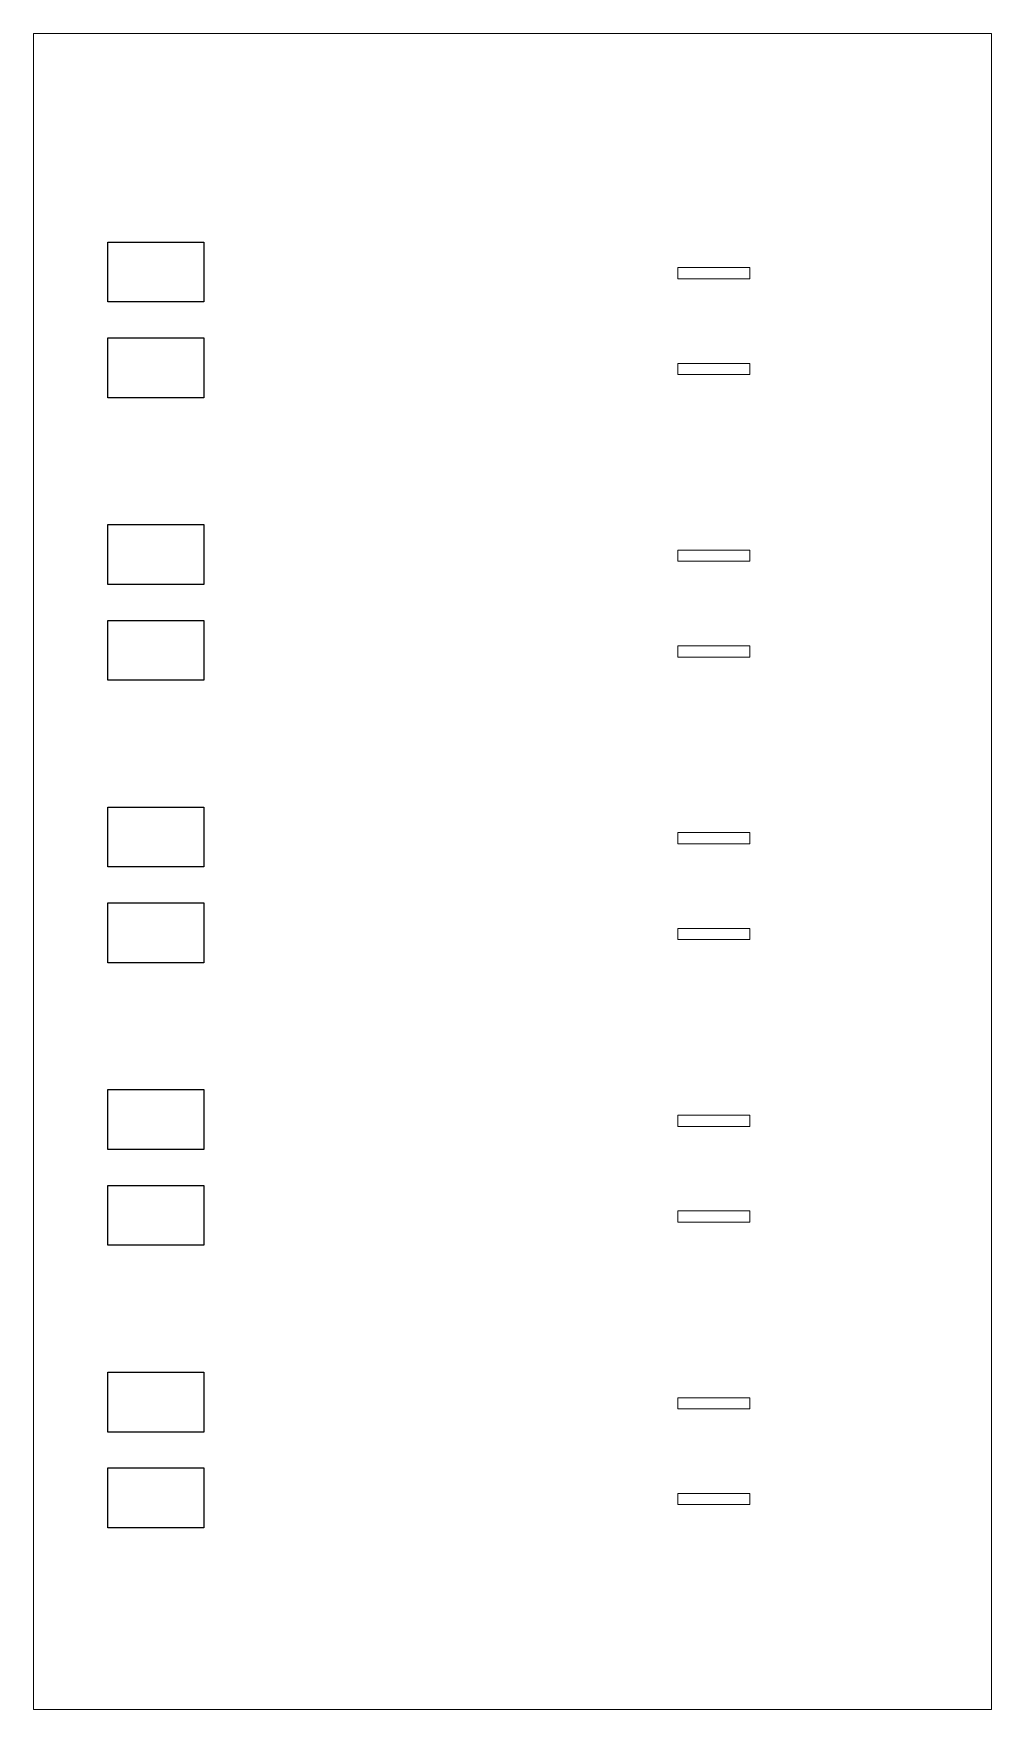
# Model space of a CAD drawing. Header units: millimetres. Extents: x 43.3 to 83.3, y 94.2 to 164.2.
import ezdxf

# ---------------------------------------------------------------- set-up
doc = ezdxf.new("R2010")
doc.units = ezdxf.units.MM
doc.layers.add('Opening', color=1, linetype='Continuous')

msp = doc.modelspace()

# ---------------------------------------------------------------- linework, layer by layer
at = {"layer": 'Opening', "linetype": 'Continuous', "lineweight": 0}
for p, q in [((43.292, 94.211), (43.292, 164.211)), ((43.292, 164.211), (83.292, 164.211)), ((83.292, 164.211), (83.292, 94.211)), ((70.2, 153.967), (70.2, 154.433)), ((70.2, 154.433), (73.2, 154.433)), ((73.2, 154.433), (73.2, 153.967)), ((73.2, 153.967), (70.2, 153.967)), ((70.2, 149.967), (70.2, 150.433)), ((70.2, 150.433), (73.2, 150.433)), ((73.2, 149.967), (70.2, 149.967)), ((73.2, 150.433), (73.2, 149.967)), ((70.2, 142.167), (70.2, 142.633)), ((70.2, 142.633), (73.2, 142.633)), ((73.2, 142.167), (70.2, 142.167)), ((73.2, 142.633), (73.2, 142.167)), ((70.2, 138.167), (70.2, 138.633)), ((70.2, 138.633), (73.2, 138.633)), ((73.2, 138.633), (73.2, 138.167)), ((73.2, 138.167), (70.2, 138.167)), ((70.2, 130.367), (70.2, 130.833)), ((70.2, 130.833), (73.2, 130.833)), ((73.2, 130.367), (70.2, 130.367)), ((73.2, 130.833), (73.2, 130.367)), ((70.2, 126.367), (70.2, 126.833)), ((70.2, 126.833), (73.2, 126.833)), ((73.2, 126.833), (73.2, 126.367)), ((73.2, 126.367), (70.2, 126.367)), ((70.2, 118.567), (70.2, 119.033)), ((70.2, 119.033), (73.2, 119.033)), ((73.2, 119.033), (73.2, 118.567)), ((73.2, 118.567), (70.2, 118.567)), ((70.2, 114.567), (70.2, 115.033)), ((70.2, 115.033), (73.2, 115.033)), ((73.2, 115.033), (73.2, 114.567)), ((73.2, 114.567), (70.2, 114.567)), ((70.2, 106.767), (70.2, 107.233)), ((70.2, 107.233), (73.2, 107.233)), ((73.2, 107.233), (73.2, 106.767)), ((73.2, 106.767), (70.2, 106.767)), ((70.2, 102.767), (70.2, 103.233)), ((70.2, 103.233), (73.2, 103.233)), ((73.2, 103.233), (73.2, 102.767)), ((73.2, 102.767), (70.2, 102.767)), ((83.292, 94.211), (43.292, 94.211))]:
    msp.add_line(p, q, dxfattribs=at)
at = {"layer": 'Opening'}
for p, q in [((46.4, 155.5), (50.4, 155.5)), ((46.4, 153), (46.4, 155.5)), ((50.4, 155.5), (50.4, 153)), ((50.4, 153), (46.4, 153)), ((46.4, 151.5), (50.4, 151.5)), ((46.4, 149), (46.4, 151.5)), ((50.4, 151.5), (50.4, 149)), ((50.4, 149), (46.4, 149)), ((46.4, 143.7), (50.4, 143.7)), ((46.4, 141.2), (46.4, 143.7)), ((50.4, 143.7), (50.4, 141.2)), ((50.4, 141.2), (46.4, 141.2)), ((46.4, 139.7), (50.4, 139.7)), ((46.4, 137.2), (46.4, 139.7)), ((50.4, 139.7), (50.4, 137.2)), ((50.4, 137.2), (46.4, 137.2)), ((46.4, 131.9), (50.4, 131.9)), ((46.4, 129.4), (46.4, 131.9)), ((50.4, 131.9), (50.4, 129.4)), ((50.4, 129.4), (46.4, 129.4)), ((46.4, 127.9), (50.4, 127.9)), ((46.4, 125.4), (46.4, 127.9)), ((50.4, 127.9), (50.4, 125.4)), ((50.4, 125.4), (46.4, 125.4)), ((46.4, 120.1), (50.4, 120.1)), ((46.4, 117.6), (46.4, 120.1)), ((50.4, 120.1), (50.4, 117.6)), ((50.4, 117.6), (46.4, 117.6)), ((46.4, 116.1), (50.4, 116.1)), ((46.4, 113.6), (46.4, 116.1)), ((50.4, 116.1), (50.4, 113.6)), ((50.4, 113.6), (46.4, 113.6)), ((46.4, 108.3), (50.4, 108.3)), ((46.4, 105.8), (46.4, 108.3)), ((50.4, 108.3), (50.4, 105.8)), ((50.4, 105.8), (46.4, 105.8)), ((46.4, 104.3), (50.4, 104.3)), ((46.4, 101.8), (46.4, 104.3)), ((50.4, 104.3), (50.4, 101.8)), ((50.4, 101.8), (46.4, 101.8))]:
    msp.add_line(p, q, dxfattribs=at)

doc.saveas('drawing.dxf')
